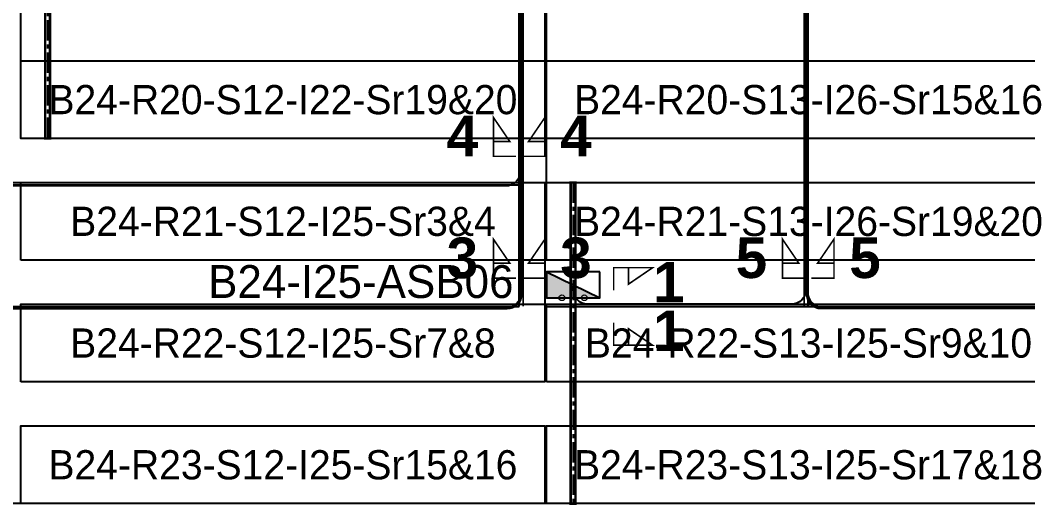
# Model space of a CAD drawing. Header units: metres. Extents: x 529718 to 530598, y 2673304 to 2673482.
# Drawn here: x 530112 to 530174.1, y 2673304.2 to 2673334.1 of the extents above; entities that cross this region are included whole.
import ezdxf
from ezdxf.enums import TextEntityAlignment as Align

# ---------------------------------------------------------------- set-up
doc = ezdxf.new("R2010")
doc.units = ezdxf.units.M
doc.linetypes.add('CENTER', pattern=[2, 1.25, -0.25, 0.25, -0.25])
doc.layers.add('Boundary-12.5 MW Block', color=6, linetype='Continuous', lineweight=9)
doc.layers.add('PILE', color=1, linetype='Continuous', lineweight=15)
for name, color, linetype in [('DC Trench BL-24', 40, 'Continuous'), ('E-Inverter Grouping', 2, 'Continuous'), ('Inverter Block-24', 7, 'Continuous'), ('LT Cable(AG) INV to LT Panel BL-24', 2, 'Continuous'), ('Messenger Wire-Block-24 (Master Path)', 30, 'Continuous'), ('Messenger Wire-Block-24 (MW Path)', 191, 'Continuous'), ('MMS Table Block-24', 8, 'Continuous'), ('Plan Line - DC BL-24', 40, 'Continuous'), ('Section Marking BL-24', 2, 'Continuous')]:
    doc.layers.add(name, color=color, linetype=linetype)
doc.styles.add('BoldTextStyle', font='arialbd.ttf')
doc.styles.get("Standard").update_dxf_attribs({"font": 'Adani Regular.ttf'})

# ---------------------------------------------------------------- blocks, each defined once
blk = doc.blocks.new('MMS Table (32.292 x 4.788)')
at = {"color": 0}
blk.add_lwpolyline([(0, -0.002), (0, 4.786), (32.292, 4.786), (32.292, -0.002)], close=True, dxfattribs=at)
at = {"color": 7}
blk.add_attdef('ID1', text='', height=1.8, dxfattribs=at).set_placement((16.146, 2.392), align=Align.MIDDLE_CENTER)
blk = doc.blocks.new('Inverter Block')
h = blk.add_hatch(color=0)
h.dxf.hatch_style = 1
h.paths.add_polyline_path([(-1.456, 2.269), (-1.456, 0.846), (1.456, 0.846)])
at = {"color": 0}
blk.add_lwpolyline([(1.456, 2.269), (-1.456, 2.269), (-1.456, 0.846), (1.456, 0.846)], close=True, dxfattribs=at)
blk.add_lwpolyline([(-1.456, 2.269), (1.456, 0.846)], dxfattribs=at)
at = {"layer": 'PILE'}
for centre in [(-0.613, 0.846), (0.613, 0.846)]:
    blk.add_circle(centre, 0.156, dxfattribs=at)
at = {"color": 7}
blk.add_attdef('ID', (-1.456, 3.006), '', height=1.8, dxfattribs=at)

msp = doc.modelspace()

# ---------------------------------------------------------------- linework, layer by layer
at = {"layer": 'Boundary-12.5 MW Block', "const_width": 0.05}
msp.add_lwpolyline([(529718.399, 2673459.077), (530176.787, 2673459.077), (530176.787, 2673481.577), (530468.215, 2673481.577), (530468.215, 2673354.077), (530597.783, 2673354.077), (530597.783, 2673304.289), (529755.691, 2673304.289), (529755.691, 2673394.289), (529750.791, 2673394.289), (529750.791, 2673401.789), (529718.399, 2673401.789)], close=True, dxfattribs=at)
at = {"layer": 'DC Trench BL-24', "color": 40, "const_width": 0.15}
for points in [[(530113.791, 2673384.077), (530113.491, 2673384.077), (530113.491, 2673326.789), (530113.791, 2673326.789)], [(530146.183, 2673324.077), (530145.883, 2673324.077), (530145.883, 2673304.289), (530146.183, 2673304.289)]]:
    msp.add_lwpolyline(points, close=True, dxfattribs=at)
at = {"layer": 'E-Inverter Grouping', "color": 3}
for points in [[(530111.903, 2673354.077), (530144.295, 2673354.077), (530144.295, 2673326.789), (530112.003, 2673326.789), (530112.003, 2673341.789), (530047.219, 2673341.789), (530047.219, 2673361.577), (530111.903, 2673361.577)], [(530209.079, 2673304.289), (530079.611, 2673304.289), (530079.611, 2673324.077), (530144.295, 2673324.077), (530144.295, 2673316.577), (530209.079, 2673316.577)]]:
    msp.add_lwpolyline(points, close=True, dxfattribs=at)
at = {"layer": 'E-Inverter Grouping'}
msp.add_lwpolyline([(530241.471, 2673334.289), (530209.079, 2673334.289), (530209.079, 2673319.289), (530144.395, 2673319.289), (530144.395, 2673346.577), (530209.179, 2673346.577), (530209.179, 2673354.077), (530241.471, 2673354.077)], close=True, dxfattribs=at)
at = {"layer": 'LT Cable(AG) INV to LT Panel BL-24'}
for points in [[(530168.461, 2673374.077), (530167.163, 2673374.077, -0.123971), (530166.737, 2673374.184), (530165.466, 2673374.868, 0.123971), (530165.04, 2673374.975), (530157.804, 2673374.975, 0.080615), (530157.519, 2673374.929), (530143.582, 2673370.283, 0.086843), (530143.309, 2673370.135), (530143.152, 2673370.011, 0.229541), (530142.809, 2673369.305), (530142.809, 2673317.237, -0.414214), (530141.909, 2673316.337), (529823.014, 2673316.337, -0.414214), (529822.114, 2673317.237), (529822.114, 2673317.69)], [(530168.461, 2673374.052), (530167.163, 2673374.052, -0.123971), (530166.737, 2673374.159), (530165.466, 2673374.843, 0.123971), (530165.04, 2673374.95), (530157.808, 2673374.95, 0.080615), (530157.523, 2673374.904), (530143.594, 2673370.26, 0.086843), (530143.321, 2673370.113), (530143.177, 2673369.999, 0.229541), (530142.834, 2673369.293), (530142.834, 2673317.212, -0.414214), (530141.934, 2673316.312), (529920.19, 2673316.312, -0.414214), (529919.29, 2673317.212), (529919.29, 2673317.69)], [(530168.461, 2673374.027), (530167.163, 2673374.027, -0.123971), (530166.737, 2673374.134), (530165.466, 2673374.818, 0.123971), (530165.04, 2673374.925), (530157.812, 2673374.925, 0.080615), (530157.527, 2673374.879), (530143.606, 2673370.238, 0.086843), (530143.333, 2673370.091), (530143.202, 2673369.987, 0.229541), (530142.859, 2673369.281), (530142.859, 2673317.187, -0.414214), (530141.959, 2673316.287), (529984.974, 2673316.287, -0.414214), (529984.074, 2673317.187), (529984.074, 2673317.69)], [(530170.535, 2673374.102), (530167.163, 2673374.102, -0.123971), (530166.737, 2673374.209), (530165.466, 2673374.893, 0.123971), (530165.04, 2673375), (530157.8, 2673375, 0.080615), (530157.515, 2673374.954), (530143.57, 2673370.305, 0.086843), (530143.296, 2673370.158), (530143.127, 2673370.024, 0.229541), (530142.784, 2673369.317), (530142.784, 2673324.762, -0.414214), (530141.884, 2673323.862), (530049.758, 2673323.862, -0.414214), (530048.858, 2673324.762), (530048.858, 2673325.19)], [(530168.461, 2673374.002), (530167.126, 2673374.002, 0.101026), (530166.773, 2673373.93), (530165.44, 2673373.362, -0.101026), (530165.087, 2673373.29), (530161.254, 2673373.29, 0.414214), (530160.354, 2673372.39), (530160.354, 2673348.362, 0.013617), (530160.355, 2673348.313), (530160.384, 2673347.776, -0.013617), (530160.386, 2673347.727), (530160.386, 2673317.475, -0.414214), (530159.486, 2673316.575), (530146.934, 2673316.575, -0.414214), (530146.034, 2673317.475), (530146.034, 2673317.69)]]:
    msp.add_lwpolyline(points, format="xyb", dxfattribs=at)
at = {"layer": 'LT Cable(AG) INV to LT Panel BL-24', "color": 5}
for points in [[(530167.444, 2673373.674), (530167.147, 2673373.674, 0.05673), (530166.945, 2673373.651), (530165.371, 2673373.288, -0.05673), (530165.168, 2673373.265), (530161.279, 2673373.265, 0.414214), (530160.379, 2673372.365), (530160.379, 2673348.363, 0.013617), (530160.38, 2673348.314), (530160.409, 2673347.777, -0.013617), (530160.411, 2673347.728), (530160.411, 2673317.225, 0.414214), (530161.311, 2673316.325), (530530.461, 2673316.325, 0.414214), (530531.361, 2673317.225), (530531.361, 2673317.69)], [(530167.444, 2673373.649), (530167.147, 2673373.649, 0.05673), (530166.945, 2673373.626), (530165.371, 2673373.263, -0.05673), (530165.168, 2673373.24), (530161.304, 2673373.24, 0.414214), (530160.404, 2673372.34), (530160.404, 2673348.363, 0.013617), (530160.405, 2673348.314), (530160.434, 2673347.777, -0.013617), (530160.436, 2673347.728), (530160.436, 2673317.25, 0.414214), (530161.336, 2673316.35), (530433.285, 2673316.35, 0.414214), (530434.185, 2673317.25), (530434.185, 2673317.69)], [(530167.444, 2673373.624), (530167.147, 2673373.624, 0.05673), (530166.945, 2673373.601), (530165.371, 2673373.238, -0.05673), (530165.168, 2673373.215), (530161.329, 2673373.215, 0.414214), (530160.429, 2673372.315), (530160.429, 2673348.364, 0.013617), (530160.43, 2673348.315), (530160.459, 2673347.778, -0.013617), (530160.461, 2673347.729), (530160.461, 2673317.275, 0.414214), (530161.361, 2673316.375), (530336.109, 2673316.375, 0.414214), (530337.009, 2673317.275), (530337.009, 2673317.69)], [(530167.444, 2673373.599), (530167.147, 2673373.599, 0.05673), (530166.945, 2673373.576), (530165.371, 2673373.213, -0.05673), (530165.168, 2673373.19), (530161.354, 2673373.19, 0.414214), (530160.454, 2673372.29), (530160.454, 2673348.365, 0.013617), (530160.455, 2673348.316), (530160.484, 2673347.779, -0.013617), (530160.486, 2673347.73), (530160.486, 2673317.3, 0.414214), (530161.386, 2673316.4), (530238.933, 2673316.4, 0.414214), (530239.833, 2673317.3), (530239.833, 2673317.69)]]:
    msp.add_lwpolyline(points, format="xyb", dxfattribs=at)
at = {"layer": 'Messenger Wire-Block-24 (Master Path)'}
for points in [[(530142.709, 2673316.437), (530142.709, 2673369.79)], [(530160.523, 2673316.437), (530160.523, 2673347.755)], [(530047.219, 2673323.937), (530142.709, 2673323.937)], [(529820.475, 2673316.437), (530142.709, 2673316.437)], [(530144.395, 2673316.437), (530532.999, 2673316.437)]]:
    msp.add_lwpolyline(points, dxfattribs=at)
at = {"layer": 'Messenger Wire-Block-24 (MW Path)', "const_width": 0.1}
for points in [[(530142.959, 2673316.437), (530142.959, 2673369.79)], [(530160.273, 2673316.437), (530160.273, 2673347.755)], [(530047.219, 2673323.937), (530142.709, 2673323.937)], [(529820.475, 2673316.437), (530142.709, 2673316.437)], [(530144.395, 2673316.437), (530532.999, 2673316.437)]]:
    msp.add_lwpolyline(points, dxfattribs=at)
at = {"layer": 'Plan Line - DC BL-24', "color": 6, "linetype": 'CENTER'}
for points in [[(530113.642, 2673384.077), (530113.642, 2673326.789)], [(530146.034, 2673324.077), (530146.034, 2673304.289)]]:
    msp.add_lwpolyline(points, dxfattribs=at)
at = {"layer": 'Section Marking BL-24', "color": 94, "lineweight": 35, "true_color": 0x00a500, "const_width": 0.1}
for points in [[(530142.509, 2673325.687), (530141.119, 2673325.687), (530141.119, 2673328.087), (530142.129, 2673326.607), (530141.119, 2673326.607)], [(530142.909, 2673325.687), (530144.299, 2673325.687), (530144.299, 2673328.087), (530143.289, 2673326.607), (530144.299, 2673326.607)], [(530142.509, 2673318.187), (530141.119, 2673318.187), (530141.119, 2673320.587), (530142.129, 2673319.107), (530141.119, 2673319.107)], [(530142.909, 2673318.187), (530144.299, 2673318.187), (530144.299, 2673320.587), (530143.289, 2673319.107), (530144.299, 2673319.107)], [(530160.323, 2673318.187), (530158.933, 2673318.187), (530158.933, 2673320.587), (530159.943, 2673319.107), (530158.933, 2673319.107)], [(530160.723, 2673318.187), (530162.113, 2673318.187), (530162.113, 2673320.587), (530161.103, 2673319.107), (530162.113, 2673319.107)], [(530148.534, 2673317.437), (530148.534, 2673318.827), (530150.934, 2673318.827), (530149.454, 2673317.817), (530149.454, 2673318.827)], [(530148.534, 2673315.437), (530148.534, 2673314.047), (530150.934, 2673314.047), (530149.454, 2673315.057), (530149.454, 2673314.047)]]:
    msp.add_lwpolyline(points, dxfattribs=at)

# ---------------------------------------------------------------- block references
at = {"layer": 'Inverter Block-24'}
ref = msp.add_blockref('Inverter Block', (530146.034, 2673316.025), dxfattribs=dict(at, xscale=1.124999999976148, yscale=1.124999999976148, zscale=1.124999999976148))
ref.add_attrib('ID', 'B24-I25-ASB06', (530123.539, 2673316.96), dxfattribs={"layer": '0', "color": 7, "height": 2.025})
at = {"layer": 'MMS Table Block-24'}
for p, values in [((530112.003, 2673326.791), {'ID1': 'B24-R20-S12-I22-Sr19&20'}), ((530144.395, 2673326.791), {'ID1': 'B24-R20-S13-I26-Sr15&16'}), ((530112.003, 2673319.291), {'ID1': 'B24-R21-S12-I25-Sr3&4'}), ((530144.395, 2673319.291), {'ID1': 'B24-R21-S13-I26-Sr19&20'}), ((530112.003, 2673311.791), {'ID1': 'B24-R22-S12-I25-Sr7&8'}), ((530144.395, 2673311.791), {'ID1': 'B24-R22-S13-I25-Sr9&10'}), ((530112.003, 2673304.291), {'ID1': 'B24-R23-S12-I25-Sr15&16'}), ((530144.395, 2673304.291), {'ID1': 'B24-R23-S13-I25-Sr17&18'})]:
    msp.add_blockref('MMS Table (32.292 x 4.788)', p, dxfattribs=at).add_auto_attribs(values)

# ---------------------------------------------------------------- texts
at = {"layer": 'Section Marking BL-24', "color": 94, "true_color": 0x00a500, "style": 'BoldTextStyle'}
for s, p in [('4', (530139.209, 2673326.937)), ('4', (530146.209, 2673326.937)), ('3', (530139.209, 2673319.437)), ('3', (530146.209, 2673319.437)), ('5', (530157.023, 2673319.437)), ('5', (530164.023, 2673319.437)), ('1', (530151.934, 2673317.937)), ('1', (530151.934, 2673314.937))]:
    msp.add_text(s, height=2.5, dxfattribs=at).set_placement(p, align=Align.MIDDLE_CENTER)

doc.saveas('drawing.dxf')
